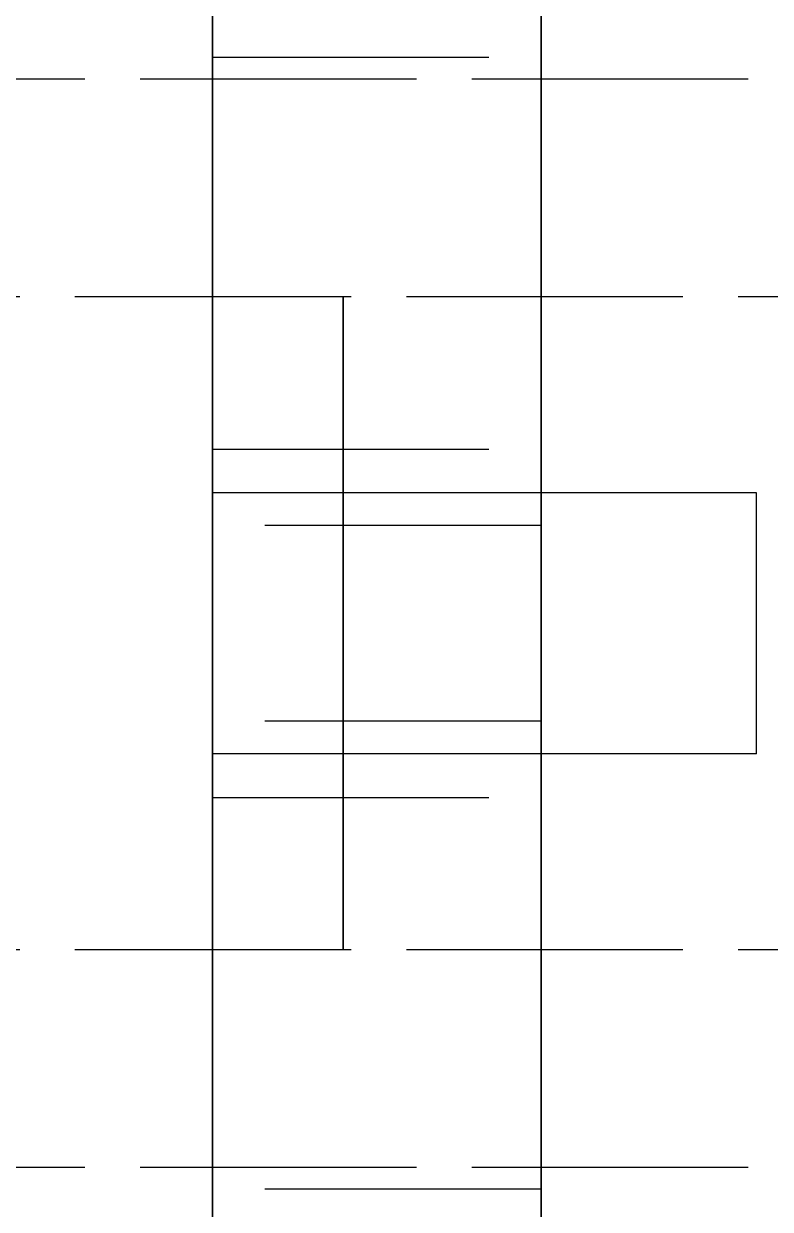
# Model space of a CAD drawing. Header units: millimetres. Extents: x -13 to 234, y -140 to 87.
# Drawn here: x 139.88 to 143.31, y -55.59 to -50.15 of the extents above; entities that cross this region are included whole.
import ezdxf

# ---------------------------------------------------------------- set-up
doc = ezdxf.new("R2010")
doc.units = ezdxf.units.MM
doc.linetypes.add('DASHED', pattern=[1.524, 1.27, -0.254])
doc.layers.add('HIDDEN', color=8, linetype='DASHED')
doc.layers.add('VISIBLE', color=7, linetype='CONTINUOUS')

msp = doc.modelspace()

# ---------------------------------------------------------------- linework, layer by layer
at = {"layer": 'HIDDEN'}
for points in [[(140.75, -117), (140.75, -11.5)], [(142.26, -117), (142.26, -11.5)], [(142.26, -61.65), (142.26, -44.15)], [(142.26, -61.65), (142.26, -44.15)], [(140.75, -50.01905), (140.75, -50.19365), (140.75, -50.36825), (140.75, -50.54286), (140.75, -50.71746), (140.75, -50.89206), (140.75, -51.06667), (140.75, -51.24127), (140.75, -51.41587), (140.75, -51.59048), (140.75, -51.76508), (140.75, -51.93968), (140.75, -52.11429), (140.75, -52.28889), (140.75, -52.46349), (140.75, -52.6381), (140.75, -52.8127), (140.75, -52.9873), (140.75, -53.1619), (140.75, -53.33651), (140.75, -53.51111), (140.75, -53.68571), (140.75, -53.86032), (140.75, -54.03492), (140.75, -54.20952), (140.75, -54.38413), (140.75, -54.55873), (140.75, -54.73333), (140.75, -54.90794), (140.75, -55.08254), (140.75, -55.25714), (140.75, -55.43175), (140.75, -55.60635)], [(140.75, -52.9), (140.75, -52.8127), (140.75, -52.7254), (140.75, -52.6381), (140.75, -52.55079), (140.75, -52.46349), (140.75, -52.37619), (140.75, -52.28889), (140.75, -52.20159), (140.75, -52.11429), (140.75, -52.02698), (140.75, -51.93968), (140.75, -51.85238), (140.75, -51.76508), (140.75, -51.67778), (140.75, -51.59048), (140.75, -51.50317), (140.75, -51.41587), (140.75, -51.32857), (140.75, -51.24127), (140.75, -51.15397), (140.75, -51.06667), (140.75, -50.97937), (140.75, -50.89206), (140.75, -50.80476), (140.75, -50.71746), (140.75, -50.63016), (140.75, -50.54286), (140.75, -50.45556), (140.75, -50.36825), (140.75, -50.28095), (140.75, -50.19365), (140.75, -50.10635)], [(140.75, -55.5), (140.75, -55.41746), (140.75, -55.33492), (140.75, -55.25238), (140.75, -55.16984), (140.75, -55.0873), (140.75, -55.00476), (140.75, -54.92222), (140.75, -54.83968), (140.75, -54.75714), (140.75, -54.6746), (140.75, -54.59206), (140.75, -54.50952), (140.75, -54.42698), (140.75, -54.34444), (140.75, -54.2619), (140.75, -54.17937), (140.75, -54.09683), (140.75, -54.01429), (140.75, -53.93175), (140.75, -53.84921), (140.75, -53.76667), (140.75, -53.68413), (140.75, -53.60159), (140.75, -53.51905), (140.75, -53.43651), (140.75, -53.35397), (140.75, -53.27143), (140.75, -53.18889), (140.75, -53.10635), (140.75, -53.02381), (140.75, -52.94127), (140.75, -52.85873), (140.75, -52.77619), (140.75, -52.69365), (140.75, -52.61111), (140.75, -52.52857), (140.75, -52.44603), (140.75, -52.36349), (140.75, -52.28095), (140.75, -52.19841), (140.75, -52.11587), (140.75, -52.03333), (140.75, -51.95079), (140.75, -51.86825), (140.75, -51.78571), (140.75, -51.70317), (140.75, -51.62063), (140.75, -51.5381), (140.75, -51.45556), (140.75, -51.37302), (140.75, -51.29048), (140.75, -51.20794), (140.75, -51.1254), (140.75, -51.04286), (140.75, -50.96032), (140.75, -50.87778), (140.75, -50.79524), (140.75, -50.7127), (140.75, -50.63016), (140.75, -50.54762), (140.75, -50.46508), (140.75, -50.38254), (140.75, -50.3)], [(140.75, -50.3), (140.75, -50.38254), (140.75, -50.46508), (140.75, -50.54762), (140.75, -50.63016), (140.75, -50.7127), (140.75, -50.79524), (140.75, -50.87778), (140.75, -50.96032), (140.75, -51.04286), (140.75, -51.1254), (140.75, -51.20794), (140.75, -51.29048), (140.75, -51.37302), (140.75, -51.45556), (140.75, -51.5381), (140.75, -51.62063), (140.75, -51.70317), (140.75, -51.78571), (140.75, -51.86825), (140.75, -51.95079), (140.75, -52.03333), (140.75, -52.11587), (140.75, -52.19841), (140.75, -52.28095), (140.75, -52.36349), (140.75, -52.44603), (140.75, -52.52857), (140.75, -52.61111), (140.75, -52.69365), (140.75, -52.77619), (140.75, -52.85873), (140.75, -52.94127), (140.75, -53.02381), (140.75, -53.10635), (140.75, -53.18889), (140.75, -53.27143), (140.75, -53.35397), (140.75, -53.43651), (140.75, -53.51905), (140.75, -53.60159), (140.75, -53.68413), (140.75, -53.76667), (140.75, -53.84921), (140.75, -53.93175), (140.75, -54.01429), (140.75, -54.09683), (140.75, -54.17937), (140.75, -54.2619), (140.75, -54.34444), (140.75, -54.42698), (140.75, -54.50952), (140.75, -54.59206), (140.75, -54.6746), (140.75, -54.75714), (140.75, -54.83968), (140.75, -54.92222), (140.75, -55.00476), (140.75, -55.0873), (140.75, -55.16984), (140.75, -55.25238), (140.75, -55.33492), (140.75, -55.41746), (140.75, -55.5)], [(140.75, -50.3), (142.26, -50.3)], [(142.26, -55.5), (142.26, -55.41746), (142.26, -55.33492), (142.26, -55.25238), (142.26, -55.16984), (142.26, -55.0873), (142.26, -55.00476), (142.26, -54.92222), (142.26, -54.83968), (142.26, -54.75714), (142.26, -54.6746), (142.26, -54.59206), (142.26, -54.50952), (142.26, -54.42698), (142.26, -54.34444), (142.26, -54.2619), (142.26, -54.17937), (142.26, -54.09683), (142.26, -54.01429), (142.26, -53.93175), (142.26, -53.84921), (142.26, -53.76667), (142.26, -53.68413), (142.26, -53.60159), (142.26, -53.51905), (142.26, -53.43651), (142.26, -53.35397), (142.26, -53.27143), (142.26, -53.18889), (142.26, -53.10635), (142.26, -53.02381), (142.26, -52.94127), (142.26, -52.85873), (142.26, -52.77619), (142.26, -52.69365), (142.26, -52.61111), (142.26, -52.52857), (142.26, -52.44603), (142.26, -52.36349), (142.26, -52.28095), (142.26, -52.19841), (142.26, -52.11587), (142.26, -52.03333), (142.26, -51.95079), (142.26, -51.86825), (142.26, -51.78571), (142.26, -51.70317), (142.26, -51.62063), (142.26, -51.5381), (142.26, -51.45556), (142.26, -51.37302), (142.26, -51.29048), (142.26, -51.20794), (142.26, -51.1254), (142.26, -51.04286), (142.26, -50.96032), (142.26, -50.87778), (142.26, -50.79524), (142.26, -50.7127), (142.26, -50.63016), (142.26, -50.54762), (142.26, -50.46508), (142.26, -50.38254), (142.26, -50.3)], [(142.26, -50.3), (142.26, -50.38254), (142.26, -50.46508), (142.26, -50.54762), (142.26, -50.63016), (142.26, -50.7127), (142.26, -50.79524), (142.26, -50.87778), (142.26, -50.96032), (142.26, -51.04286), (142.26, -51.1254), (142.26, -51.20794), (142.26, -51.29048), (142.26, -51.37302), (142.26, -51.45556), (142.26, -51.5381), (142.26, -51.62063), (142.26, -51.70317), (142.26, -51.78571), (142.26, -51.86825), (142.26, -51.95079), (142.26, -52.03333), (142.26, -52.11587), (142.26, -52.19841), (142.26, -52.28095), (142.26, -52.36349), (142.26, -52.44603), (142.26, -52.52857), (142.26, -52.61111), (142.26, -52.69365), (142.26, -52.77619), (142.26, -52.85873), (142.26, -52.94127), (142.26, -53.02381), (142.26, -53.10635), (142.26, -53.18889), (142.26, -53.27143), (142.26, -53.35397), (142.26, -53.43651), (142.26, -53.51905), (142.26, -53.60159), (142.26, -53.68413), (142.26, -53.76667), (142.26, -53.84921), (142.26, -53.93175), (142.26, -54.01429), (142.26, -54.09683), (142.26, -54.17937), (142.26, -54.2619), (142.26, -54.34444), (142.26, -54.42698), (142.26, -54.50952), (142.26, -54.59206), (142.26, -54.6746), (142.26, -54.75714), (142.26, -54.83968), (142.26, -54.92222), (142.26, -55.00476), (142.26, -55.0873), (142.26, -55.16984), (142.26, -55.25238), (142.26, -55.33492), (142.26, -55.41746), (142.26, -55.5)], [(146.26, -50.4), (103.75, -50.4)], [(142.26, -52.9), (142.26, -52.86032), (142.26, -52.82063), (142.26, -52.78095), (142.26, -52.74127), (142.26, -52.70159), (142.26, -52.6619), (142.26, -52.62222), (142.26, -52.58254), (142.26, -52.54286), (142.26, -52.50317), (142.26, -52.46349), (142.26, -52.42381), (142.26, -52.38413), (142.26, -52.34444), (142.26, -52.30476), (142.26, -52.26508), (142.26, -52.2254), (142.26, -52.18571), (142.26, -52.14603), (142.26, -52.10635), (142.26, -52.06667), (142.26, -52.02698), (142.26, -51.9873), (142.26, -51.94762), (142.26, -51.90794), (142.26, -51.86825), (142.26, -51.82857), (142.26, -51.78889), (142.26, -51.74921), (142.26, -51.70952), (142.26, -51.66984), (142.26, -51.63016), (142.26, -51.59048), (142.26, -51.55079), (142.26, -51.51111), (142.26, -51.47143), (142.26, -51.43175), (142.26, -51.39206), (142.26, -51.35238), (142.26, -51.3127), (142.26, -51.27302), (142.26, -51.23333), (142.26, -51.19365), (142.26, -51.15397), (142.26, -51.11429), (142.26, -51.0746), (142.26, -51.03492), (142.26, -50.99524), (142.26, -50.95556), (142.26, -50.91587), (142.26, -50.87619), (142.26, -50.83651), (142.26, -50.79683), (142.26, -50.75714), (142.26, -50.71746), (142.26, -50.67778), (142.26, -50.6381), (142.26, -50.59841), (142.26, -50.55873), (142.26, -50.51905), (142.26, -50.47937), (142.26, -50.43968), (142.26, -50.4)], [(142.26, -50.4), (142.26, -50.47937), (142.26, -50.55873), (142.26, -50.6381), (142.26, -50.71746), (142.26, -50.79683), (142.26, -50.87619), (142.26, -50.95556), (142.26, -51.03492), (142.26, -51.11429), (142.26, -51.19365), (142.26, -51.27302), (142.26, -51.35238), (142.26, -51.43175), (142.26, -51.51111), (142.26, -51.59048), (142.26, -51.66984), (142.26, -51.74921), (142.26, -51.82857), (142.26, -51.90794), (142.26, -51.9873), (142.26, -52.06667), (142.26, -52.14603), (142.26, -52.2254), (142.26, -52.30476), (142.26, -52.38413), (142.26, -52.46349), (142.26, -52.54286), (142.26, -52.62222), (142.26, -52.70159), (142.26, -52.78095), (142.26, -52.86032), (142.26, -52.93968), (142.26, -53.01905), (142.26, -53.09841), (142.26, -53.17778), (142.26, -53.25714), (142.26, -53.33651), (142.26, -53.41587), (142.26, -53.49524), (142.26, -53.5746), (142.26, -53.65397), (142.26, -53.73333), (142.26, -53.8127), (142.26, -53.89206), (142.26, -53.97143), (142.26, -54.05079), (142.26, -54.13016), (142.26, -54.20952), (142.26, -54.28889), (142.26, -54.36825), (142.26, -54.44762), (142.26, -54.52698), (142.26, -54.60635), (142.26, -54.68571), (142.26, -54.76508), (142.26, -54.84444), (142.26, -54.92381), (142.26, -55.00317), (142.26, -55.08254), (142.26, -55.1619), (142.26, -55.24127), (142.26, -55.32063), (142.26, -55.4)], [(146.26, -50.4), (142.26, -50.4)], [(145.96, -51.4), (89.25, -51.4)], [(140.75, -52.9), (140.75, -52.87619), (140.75, -52.85238), (140.75, -52.82857), (140.75, -52.80476), (140.75, -52.78095), (140.75, -52.75714), (140.75, -52.73333), (140.75, -52.70952), (140.75, -52.68571), (140.75, -52.6619), (140.75, -52.6381), (140.75, -52.61429), (140.75, -52.59048), (140.75, -52.56667), (140.75, -52.54286), (140.75, -52.51905), (140.75, -52.49524), (140.75, -52.47143), (140.75, -52.44762), (140.75, -52.42381), (140.75, -52.4), (140.75, -52.37619), (140.75, -52.35238), (140.75, -52.32857), (140.75, -52.30476), (140.75, -52.28095), (140.75, -52.25714), (140.75, -52.23333), (140.75, -52.20952), (140.75, -52.18571), (140.75, -52.1619), (140.75, -52.1381), (140.75, -52.11429), (140.75, -52.09048), (140.75, -52.06667), (140.75, -52.04286), (140.75, -52.01905), (140.75, -51.99524), (140.75, -51.97143), (140.75, -51.94762), (140.75, -51.92381), (140.75, -51.9), (140.75, -51.87619), (140.75, -51.85238), (140.75, -51.82857), (140.75, -51.80476), (140.75, -51.78095), (140.75, -51.75714), (140.75, -51.73333), (140.75, -51.70952), (140.75, -51.68571), (140.75, -51.6619), (140.75, -51.6381), (140.75, -51.61429), (140.75, -51.59048), (140.75, -51.56667), (140.75, -51.54286), (140.75, -51.51905), (140.75, -51.49524), (140.75, -51.47143), (140.75, -51.44762), (140.75, -51.42381), (140.75, -51.4)], [(140.75, -51.4), (140.75, -51.44762), (140.75, -51.49524), (140.75, -51.54286), (140.75, -51.59048), (140.75, -51.6381), (140.75, -51.68571), (140.75, -51.73333), (140.75, -51.78095), (140.75, -51.82857), (140.75, -51.87619), (140.75, -51.92381), (140.75, -51.97143), (140.75, -52.01905), (140.75, -52.06667), (140.75, -52.11429), (140.75, -52.1619), (140.75, -52.20952), (140.75, -52.25714), (140.75, -52.30476), (140.75, -52.35238), (140.75, -52.4), (140.75, -52.44762), (140.75, -52.49524), (140.75, -52.54286), (140.75, -52.59048), (140.75, -52.6381), (140.75, -52.68571), (140.75, -52.73333), (140.75, -52.78095), (140.75, -52.82857), (140.75, -52.87619), (140.75, -52.92381), (140.75, -52.97143), (140.75, -53.01905), (140.75, -53.06667), (140.75, -53.11429), (140.75, -53.1619), (140.75, -53.20952), (140.75, -53.25714), (140.75, -53.30476), (140.75, -53.35238), (140.75, -53.4), (140.75, -53.44762), (140.75, -53.49524), (140.75, -53.54286), (140.75, -53.59048), (140.75, -53.6381), (140.75, -53.68571), (140.75, -53.73333), (140.75, -53.78095), (140.75, -53.82857), (140.75, -53.87619), (140.75, -53.92381), (140.75, -53.97143), (140.75, -54.01905), (140.75, -54.06667), (140.75, -54.11429), (140.75, -54.1619), (140.75, -54.20952), (140.75, -54.25714), (140.75, -54.30476), (140.75, -54.35238), (140.75, -54.4)], [(141.35, -51.4), (140.75, -51.4)], [(141.35, -52.9), (141.35, -52.87619), (141.35, -52.85238), (141.35, -52.82857), (141.35, -52.80476), (141.35, -52.78095), (141.35, -52.75714), (141.35, -52.73333), (141.35, -52.70952), (141.35, -52.68571), (141.35, -52.6619), (141.35, -52.6381), (141.35, -52.61429), (141.35, -52.59048), (141.35, -52.56667), (141.35, -52.54286), (141.35, -52.51905), (141.35, -52.49524), (141.35, -52.47143), (141.35, -52.44762), (141.35, -52.42381), (141.35, -52.4), (141.35, -52.37619), (141.35, -52.35238), (141.35, -52.32857), (141.35, -52.30476), (141.35, -52.28095), (141.35, -52.25714), (141.35, -52.23333), (141.35, -52.20952), (141.35, -52.18571), (141.35, -52.1619), (141.35, -52.1381), (141.35, -52.11429), (141.35, -52.09048), (141.35, -52.06667), (141.35, -52.04286), (141.35, -52.01905), (141.35, -51.99524), (141.35, -51.97143), (141.35, -51.94762), (141.35, -51.92381), (141.35, -51.9), (141.35, -51.87619), (141.35, -51.85238), (141.35, -51.82857), (141.35, -51.80476), (141.35, -51.78095), (141.35, -51.75714), (141.35, -51.73333), (141.35, -51.70952), (141.35, -51.68571), (141.35, -51.6619), (141.35, -51.6381), (141.35, -51.61429), (141.35, -51.59048), (141.35, -51.56667), (141.35, -51.54286), (141.35, -51.51905), (141.35, -51.49524), (141.35, -51.47143), (141.35, -51.44762), (141.35, -51.42381), (141.35, -51.4)], [(141.35, -51.4), (141.35, -51.44762), (141.35, -51.49524), (141.35, -51.54286), (141.35, -51.59048), (141.35, -51.6381), (141.35, -51.68571), (141.35, -51.73333), (141.35, -51.78095), (141.35, -51.82857), (141.35, -51.87619), (141.35, -51.92381), (141.35, -51.97143), (141.35, -52.01905), (141.35, -52.06667), (141.35, -52.11429), (141.35, -52.1619), (141.35, -52.20952), (141.35, -52.25714), (141.35, -52.30476), (141.35, -52.35238), (141.35, -52.4), (141.35, -52.44762), (141.35, -52.49524), (141.35, -52.54286), (141.35, -52.59048), (141.35, -52.6381), (141.35, -52.68571), (141.35, -52.73333), (141.35, -52.78095), (141.35, -52.82857), (141.35, -52.87619), (141.35, -52.92381), (141.35, -52.97143), (141.35, -53.01905), (141.35, -53.06667), (141.35, -53.11429), (141.35, -53.1619), (141.35, -53.20952), (141.35, -53.25714), (141.35, -53.30476), (141.35, -53.35238), (141.35, -53.4), (141.35, -53.44762), (141.35, -53.49524), (141.35, -53.54286), (141.35, -53.59048), (141.35, -53.6381), (141.35, -53.68571), (141.35, -53.73333), (141.35, -53.78095), (141.35, -53.82857), (141.35, -53.87619), (141.35, -53.92381), (141.35, -53.97143), (141.35, -54.01905), (141.35, -54.06667), (141.35, -54.11429), (141.35, -54.1619), (141.35, -54.20952), (141.35, -54.25714), (141.35, -54.30476), (141.35, -54.35238), (141.35, -54.4)], [(140.75, -52.45), (140.75, -52.44444), (140.75, -52.43889), (140.75, -52.43333), (140.75, -52.42778), (140.75, -52.42222), (140.75, -52.41667), (140.75, -52.41111), (140.75, -52.40556), (140.75, -52.4), (140.75, -52.39444), (140.75, -52.38889), (140.75, -52.38333), (140.75, -52.37778), (140.75, -52.37222), (140.75, -52.36667), (140.75, -52.36111), (140.75, -52.35556), (140.75, -52.35), (140.75, -52.34444), (140.75, -52.33889), (140.75, -52.33333), (140.75, -52.32778), (140.75, -52.32222), (140.75, -52.31667), (140.75, -52.31111), (140.75, -52.30556), (140.75, -52.3), (140.75, -52.29444), (140.75, -52.28889), (140.75, -52.28333), (140.75, -52.27778), (140.75, -52.27222), (140.75, -52.26667), (140.75, -52.26111), (140.75, -52.25556), (140.75, -52.25), (140.75, -52.24444), (140.75, -52.23889), (140.75, -52.23333), (140.75, -52.22778), (140.75, -52.22222), (140.75, -52.21667), (140.75, -52.21111), (140.75, -52.20556), (140.75, -52.2), (140.75, -52.19444), (140.75, -52.18889), (140.75, -52.18333), (140.75, -52.17778), (140.75, -52.17222), (140.75, -52.16667), (140.75, -52.16111), (140.75, -52.15556), (140.75, -52.15), (140.75, -52.14444), (140.75, -52.13889), (140.75, -52.13333), (140.75, -52.12778), (140.75, -52.12222), (140.75, -52.11667), (140.75, -52.11111), (140.75, -52.10556), (140.75, -52.1)], [(140.75, -52.1), (140.75, -52.10556), (140.75, -52.11111), (140.75, -52.11667), (140.75, -52.12222), (140.75, -52.12778), (140.75, -52.13333), (140.75, -52.13889), (140.75, -52.14444), (140.75, -52.15), (140.75, -52.15556), (140.75, -52.16111), (140.75, -52.16667), (140.75, -52.17222), (140.75, -52.17778), (140.75, -52.18333), (140.75, -52.18889), (140.75, -52.19444), (140.75, -52.2), (140.75, -52.20556), (140.75, -52.21111), (140.75, -52.21667), (140.75, -52.22222), (140.75, -52.22778), (140.75, -52.23333), (140.75, -52.23889), (140.75, -52.24444), (140.75, -52.25), (140.75, -52.25556), (140.75, -52.26111), (140.75, -52.26667), (140.75, -52.27222), (140.75, -52.27778), (140.75, -52.28333), (140.75, -52.28889), (140.75, -52.29444), (140.75, -52.3), (140.75, -52.30556), (140.75, -52.31111), (140.75, -52.31667), (140.75, -52.32222), (140.75, -52.32778), (140.75, -52.33333), (140.75, -52.33889), (140.75, -52.34444), (140.75, -52.35), (140.75, -52.35556), (140.75, -52.36111), (140.75, -52.36667), (140.75, -52.37222), (140.75, -52.37778), (140.75, -52.38333), (140.75, -52.38889), (140.75, -52.39444), (140.75, -52.4), (140.75, -52.40556), (140.75, -52.41111), (140.75, -52.41667), (140.75, -52.42222), (140.75, -52.42778), (140.75, -52.43333), (140.75, -52.43889), (140.75, -52.44444), (140.75, -52.45)], [(140.75, -52.45), (140.75, -52.44444), (140.75, -52.43889), (140.75, -52.43333), (140.75, -52.42778), (140.75, -52.42222), (140.75, -52.41667), (140.75, -52.41111), (140.75, -52.40556), (140.75, -52.4), (140.75, -52.39444), (140.75, -52.38889), (140.75, -52.38333), (140.75, -52.37778), (140.75, -52.37222), (140.75, -52.36667), (140.75, -52.36111), (140.75, -52.35556), (140.75, -52.35), (140.75, -52.34444), (140.75, -52.33889), (140.75, -52.33333), (140.75, -52.32778), (140.75, -52.32222), (140.75, -52.31667), (140.75, -52.31111), (140.75, -52.30556), (140.75, -52.3), (140.75, -52.29444), (140.75, -52.28889), (140.75, -52.28333), (140.75, -52.27778), (140.75, -52.27222), (140.75, -52.26667), (140.75, -52.26111), (140.75, -52.25556), (140.75, -52.25), (140.75, -52.24444), (140.75, -52.23889), (140.75, -52.23333), (140.75, -52.22778), (140.75, -52.22222), (140.75, -52.21667), (140.75, -52.21111), (140.75, -52.20556), (140.75, -52.2), (140.75, -52.19444), (140.75, -52.18889), (140.75, -52.18333), (140.75, -52.17778), (140.75, -52.17222), (140.75, -52.16667), (140.75, -52.16111), (140.75, -52.15556), (140.75, -52.15), (140.75, -52.14444), (140.75, -52.13889), (140.75, -52.13333), (140.75, -52.12778), (140.75, -52.12222), (140.75, -52.11667), (140.75, -52.11111), (140.75, -52.10556), (140.75, -52.1)], [(140.75, -52.1), (140.75, -52.10556), (140.75, -52.11111), (140.75, -52.11667), (140.75, -52.12222), (140.75, -52.12778), (140.75, -52.13333), (140.75, -52.13889), (140.75, -52.14444), (140.75, -52.15), (140.75, -52.15556), (140.75, -52.16111), (140.75, -52.16667), (140.75, -52.17222), (140.75, -52.17778), (140.75, -52.18333), (140.75, -52.18889), (140.75, -52.19444), (140.75, -52.2), (140.75, -52.20556), (140.75, -52.21111), (140.75, -52.21667), (140.75, -52.22222), (140.75, -52.22778), (140.75, -52.23333), (140.75, -52.23889), (140.75, -52.24444), (140.75, -52.25), (140.75, -52.25556), (140.75, -52.26111), (140.75, -52.26667), (140.75, -52.27222), (140.75, -52.27778), (140.75, -52.28333), (140.75, -52.28889), (140.75, -52.29444), (140.75, -52.3), (140.75, -52.30556), (140.75, -52.31111), (140.75, -52.31667), (140.75, -52.32222), (140.75, -52.32778), (140.75, -52.33333), (140.75, -52.33889), (140.75, -52.34444), (140.75, -52.35), (140.75, -52.35556), (140.75, -52.36111), (140.75, -52.36667), (140.75, -52.37222), (140.75, -52.37778), (140.75, -52.38333), (140.75, -52.38889), (140.75, -52.39444), (140.75, -52.4), (140.75, -52.40556), (140.75, -52.41111), (140.75, -52.41667), (140.75, -52.42222), (140.75, -52.42778), (140.75, -52.43333), (140.75, -52.43889), (140.75, -52.44444), (140.75, -52.45)], [(140.75, -52.1), (142.26, -52.1)], [(140.75, -52.1), (142.26, -52.1)], [(142.26, -52.45), (142.26, -52.44444), (142.26, -52.43889), (142.26, -52.43333), (142.26, -52.42778), (142.26, -52.42222), (142.26, -52.41667), (142.26, -52.41111), (142.26, -52.40556), (142.26, -52.4), (142.26, -52.39444), (142.26, -52.38889), (142.26, -52.38333), (142.26, -52.37778), (142.26, -52.37222), (142.26, -52.36667), (142.26, -52.36111), (142.26, -52.35556), (142.26, -52.35), (142.26, -52.34444), (142.26, -52.33889), (142.26, -52.33333), (142.26, -52.32778), (142.26, -52.32222), (142.26, -52.31667), (142.26, -52.31111), (142.26, -52.30556), (142.26, -52.3), (142.26, -52.29444), (142.26, -52.28889), (142.26, -52.28333), (142.26, -52.27778), (142.26, -52.27222), (142.26, -52.26667), (142.26, -52.26111), (142.26, -52.25556), (142.26, -52.25), (142.26, -52.24444), (142.26, -52.23889), (142.26, -52.23333), (142.26, -52.22778), (142.26, -52.22222), (142.26, -52.21667), (142.26, -52.21111), (142.26, -52.20556), (142.26, -52.2), (142.26, -52.19444), (142.26, -52.18889), (142.26, -52.18333), (142.26, -52.17778), (142.26, -52.17222), (142.26, -52.16667), (142.26, -52.16111), (142.26, -52.15556), (142.26, -52.15), (142.26, -52.14444), (142.26, -52.13889), (142.26, -52.13333), (142.26, -52.12778), (142.26, -52.12222), (142.26, -52.11667), (142.26, -52.11111), (142.26, -52.10556), (142.26, -52.1)], [(142.26, -52.1), (142.26, -52.10556), (142.26, -52.11111), (142.26, -52.11667), (142.26, -52.12222), (142.26, -52.12778), (142.26, -52.13333), (142.26, -52.13889), (142.26, -52.14444), (142.26, -52.15), (142.26, -52.15556), (142.26, -52.16111), (142.26, -52.16667), (142.26, -52.17222), (142.26, -52.17778), (142.26, -52.18333), (142.26, -52.18889), (142.26, -52.19444), (142.26, -52.2), (142.26, -52.20556), (142.26, -52.21111), (142.26, -52.21667), (142.26, -52.22222), (142.26, -52.22778), (142.26, -52.23333), (142.26, -52.23889), (142.26, -52.24444), (142.26, -52.25), (142.26, -52.25556), (142.26, -52.26111), (142.26, -52.26667), (142.26, -52.27222), (142.26, -52.27778), (142.26, -52.28333), (142.26, -52.28889), (142.26, -52.29444), (142.26, -52.3), (142.26, -52.30556), (142.26, -52.31111), (142.26, -52.31667), (142.26, -52.32222), (142.26, -52.32778), (142.26, -52.33333), (142.26, -52.33889), (142.26, -52.34444), (142.26, -52.35), (142.26, -52.35556), (142.26, -52.36111), (142.26, -52.36667), (142.26, -52.37222), (142.26, -52.37778), (142.26, -52.38333), (142.26, -52.38889), (142.26, -52.39444), (142.26, -52.4), (142.26, -52.40556), (142.26, -52.41111), (142.26, -52.41667), (142.26, -52.42222), (142.26, -52.42778), (142.26, -52.43333), (142.26, -52.43889), (142.26, -52.44444), (142.26, -52.45)], [(142.26, -52.45), (142.26, -52.44444), (142.26, -52.43889), (142.26, -52.43333), (142.26, -52.42778), (142.26, -52.42222), (142.26, -52.41667), (142.26, -52.41111), (142.26, -52.40556), (142.26, -52.4), (142.26, -52.39444), (142.26, -52.38889), (142.26, -52.38333), (142.26, -52.37778), (142.26, -52.37222), (142.26, -52.36667), (142.26, -52.36111), (142.26, -52.35556), (142.26, -52.35), (142.26, -52.34444), (142.26, -52.33889), (142.26, -52.33333), (142.26, -52.32778), (142.26, -52.32222), (142.26, -52.31667), (142.26, -52.31111), (142.26, -52.30556), (142.26, -52.3), (142.26, -52.29444), (142.26, -52.28889), (142.26, -52.28333), (142.26, -52.27778), (142.26, -52.27222), (142.26, -52.26667), (142.26, -52.26111), (142.26, -52.25556), (142.26, -52.25), (142.26, -52.24444), (142.26, -52.23889), (142.26, -52.23333), (142.26, -52.22778), (142.26, -52.22222), (142.26, -52.21667), (142.26, -52.21111), (142.26, -52.20556), (142.26, -52.2), (142.26, -52.19444), (142.26, -52.18889), (142.26, -52.18333), (142.26, -52.17778), (142.26, -52.17222), (142.26, -52.16667), (142.26, -52.16111), (142.26, -52.15556), (142.26, -52.15), (142.26, -52.14444), (142.26, -52.13889), (142.26, -52.13333), (142.26, -52.12778), (142.26, -52.12222), (142.26, -52.11667), (142.26, -52.11111), (142.26, -52.10556), (142.26, -52.1)], [(142.26, -52.1), (142.26, -52.10556), (142.26, -52.11111), (142.26, -52.11667), (142.26, -52.12222), (142.26, -52.12778), (142.26, -52.13333), (142.26, -52.13889), (142.26, -52.14444), (142.26, -52.15), (142.26, -52.15556), (142.26, -52.16111), (142.26, -52.16667), (142.26, -52.17222), (142.26, -52.17778), (142.26, -52.18333), (142.26, -52.18889), (142.26, -52.19444), (142.26, -52.2), (142.26, -52.20556), (142.26, -52.21111), (142.26, -52.21667), (142.26, -52.22222), (142.26, -52.22778), (142.26, -52.23333), (142.26, -52.23889), (142.26, -52.24444), (142.26, -52.25), (142.26, -52.25556), (142.26, -52.26111), (142.26, -52.26667), (142.26, -52.27222), (142.26, -52.27778), (142.26, -52.28333), (142.26, -52.28889), (142.26, -52.29444), (142.26, -52.3), (142.26, -52.30556), (142.26, -52.31111), (142.26, -52.31667), (142.26, -52.32222), (142.26, -52.32778), (142.26, -52.33333), (142.26, -52.33889), (142.26, -52.34444), (142.26, -52.35), (142.26, -52.35556), (142.26, -52.36111), (142.26, -52.36667), (142.26, -52.37222), (142.26, -52.37778), (142.26, -52.38333), (142.26, -52.38889), (142.26, -52.39444), (142.26, -52.4), (142.26, -52.40556), (142.26, -52.41111), (142.26, -52.41667), (142.26, -52.42222), (142.26, -52.42778), (142.26, -52.43333), (142.26, -52.43889), (142.26, -52.44444), (142.26, -52.45)], [(140.75, -53.5), (140.75, -52.3)], [(140.75, -53.5), (140.75, -52.3)], [(140.75, -53.5), (140.75, -52.3)], [(140.75, -53.5), (140.75, -52.3)], [(143.25, -52.3), (140.75, -52.3)], [(143.25, -52.3), (140.75, -52.3)], [(143.25, -52.3), (140.75, -52.3)], [(142.26, -52.3), (140.75, -52.3)], [(143.25, -53.5), (143.25, -52.3)], [(143.25, -53.5), (143.25, -52.3)], [(143.25, -53.5), (143.25, -52.3)], [(140.75, -53.35), (140.75, -52.45)], [(140.75, -52.45), (140.75, -53.35)], [(140.75, -53.35), (140.75, -52.45)], [(140.75, -52.45), (140.75, -53.35)], [(142.26, -52.45), (140.75, -52.45)], [(142.26, -52.45), (140.75, -52.45)], [(142.26, -52.45), (140.75, -52.45)], [(142.26, -52.45), (140.75, -52.45)], [(142.26, -53.35), (142.26, -52.45)], [(142.26, -52.45), (142.26, -53.35)], [(142.26, -53.35), (142.26, -52.45)], [(142.26, -52.45), (142.26, -53.35)], [(140.75, -55.60635), (140.75, -55.51905), (140.75, -55.43175), (140.75, -55.34444), (140.75, -55.25714), (140.75, -55.16984), (140.75, -55.08254), (140.75, -54.99524), (140.75, -54.90794), (140.75, -54.82063), (140.75, -54.73333), (140.75, -54.64603), (140.75, -54.55873), (140.75, -54.47143), (140.75, -54.38413), (140.75, -54.29683), (140.75, -54.20952), (140.75, -54.12222), (140.75, -54.03492), (140.75, -53.94762), (140.75, -53.86032), (140.75, -53.77302), (140.75, -53.68571), (140.75, -53.59841), (140.75, -53.51111), (140.75, -53.42381), (140.75, -53.33651), (140.75, -53.24921), (140.75, -53.1619), (140.75, -53.0746), (140.75, -52.9873), (140.75, -52.9)], [(140.75, -54.4), (140.75, -54.37619), (140.75, -54.35238), (140.75, -54.32857), (140.75, -54.30476), (140.75, -54.28095), (140.75, -54.25714), (140.75, -54.23333), (140.75, -54.20952), (140.75, -54.18571), (140.75, -54.1619), (140.75, -54.1381), (140.75, -54.11429), (140.75, -54.09048), (140.75, -54.06667), (140.75, -54.04286), (140.75, -54.01905), (140.75, -53.99524), (140.75, -53.97143), (140.75, -53.94762), (140.75, -53.92381), (140.75, -53.9), (140.75, -53.87619), (140.75, -53.85238), (140.75, -53.82857), (140.75, -53.80476), (140.75, -53.78095), (140.75, -53.75714), (140.75, -53.73333), (140.75, -53.70952), (140.75, -53.68571), (140.75, -53.6619), (140.75, -53.6381), (140.75, -53.61429), (140.75, -53.59048), (140.75, -53.56667), (140.75, -53.54286), (140.75, -53.51905), (140.75, -53.49524), (140.75, -53.47143), (140.75, -53.44762), (140.75, -53.42381), (140.75, -53.4), (140.75, -53.37619), (140.75, -53.35238), (140.75, -53.32857), (140.75, -53.30476), (140.75, -53.28095), (140.75, -53.25714), (140.75, -53.23333), (140.75, -53.20952), (140.75, -53.18571), (140.75, -53.1619), (140.75, -53.1381), (140.75, -53.11429), (140.75, -53.09048), (140.75, -53.06667), (140.75, -53.04286), (140.75, -53.01905), (140.75, -52.99524), (140.75, -52.97143), (140.75, -52.94762), (140.75, -52.92381), (140.75, -52.9)], [(141.35, -54.4), (141.35, -54.37619), (141.35, -54.35238), (141.35, -54.32857), (141.35, -54.30476), (141.35, -54.28095), (141.35, -54.25714), (141.35, -54.23333), (141.35, -54.20952), (141.35, -54.18571), (141.35, -54.1619), (141.35, -54.1381), (141.35, -54.11429), (141.35, -54.09048), (141.35, -54.06667), (141.35, -54.04286), (141.35, -54.01905), (141.35, -53.99524), (141.35, -53.97143), (141.35, -53.94762), (141.35, -53.92381), (141.35, -53.9), (141.35, -53.87619), (141.35, -53.85238), (141.35, -53.82857), (141.35, -53.80476), (141.35, -53.78095), (141.35, -53.75714), (141.35, -53.73333), (141.35, -53.70952), (141.35, -53.68571), (141.35, -53.6619), (141.35, -53.6381), (141.35, -53.61429), (141.35, -53.59048), (141.35, -53.56667), (141.35, -53.54286), (141.35, -53.51905), (141.35, -53.49524), (141.35, -53.47143), (141.35, -53.44762), (141.35, -53.42381), (141.35, -53.4), (141.35, -53.37619), (141.35, -53.35238), (141.35, -53.32857), (141.35, -53.30476), (141.35, -53.28095), (141.35, -53.25714), (141.35, -53.23333), (141.35, -53.20952), (141.35, -53.18571), (141.35, -53.1619), (141.35, -53.1381), (141.35, -53.11429), (141.35, -53.09048), (141.35, -53.06667), (141.35, -53.04286), (141.35, -53.01905), (141.35, -52.99524), (141.35, -52.97143), (141.35, -52.94762), (141.35, -52.92381), (141.35, -52.9)], [(142.26, -55.4), (142.26, -55.36032), (142.26, -55.32063), (142.26, -55.28095), (142.26, -55.24127), (142.26, -55.20159), (142.26, -55.1619), (142.26, -55.12222), (142.26, -55.08254), (142.26, -55.04286), (142.26, -55.00317), (142.26, -54.96349), (142.26, -54.92381), (142.26, -54.88413), (142.26, -54.84444), (142.26, -54.80476), (142.26, -54.76508), (142.26, -54.7254), (142.26, -54.68571), (142.26, -54.64603), (142.26, -54.60635), (142.26, -54.56667), (142.26, -54.52698), (142.26, -54.4873), (142.26, -54.44762), (142.26, -54.40794), (142.26, -54.36825), (142.26, -54.32857), (142.26, -54.28889), (142.26, -54.24921), (142.26, -54.20952), (142.26, -54.16984), (142.26, -54.13016), (142.26, -54.09048), (142.26, -54.05079), (142.26, -54.01111), (142.26, -53.97143), (142.26, -53.93175), (142.26, -53.89206), (142.26, -53.85238), (142.26, -53.8127), (142.26, -53.77302), (142.26, -53.73333), (142.26, -53.69365), (142.26, -53.65397), (142.26, -53.61429), (142.26, -53.5746), (142.26, -53.53492), (142.26, -53.49524), (142.26, -53.45556), (142.26, -53.41587), (142.26, -53.37619), (142.26, -53.33651), (142.26, -53.29683), (142.26, -53.25714), (142.26, -53.21746), (142.26, -53.17778), (142.26, -53.1381), (142.26, -53.09841), (142.26, -53.05873), (142.26, -53.01905), (142.26, -52.97937), (142.26, -52.93968), (142.26, -52.9)], [(140.75, -53.35), (140.75, -53.35556), (140.75, -53.36111), (140.75, -53.36667), (140.75, -53.37222), (140.75, -53.37778), (140.75, -53.38333), (140.75, -53.38889), (140.75, -53.39444), (140.75, -53.4), (140.75, -53.40556), (140.75, -53.41111), (140.75, -53.41667), (140.75, -53.42222), (140.75, -53.42778), (140.75, -53.43333), (140.75, -53.43889), (140.75, -53.44444), (140.75, -53.45), (140.75, -53.45556), (140.75, -53.46111), (140.75, -53.46667), (140.75, -53.47222), (140.75, -53.47778), (140.75, -53.48333), (140.75, -53.48889), (140.75, -53.49444), (140.75, -53.5), (140.75, -53.50556), (140.75, -53.51111), (140.75, -53.51667), (140.75, -53.52222), (140.75, -53.52778), (140.75, -53.53333), (140.75, -53.53889), (140.75, -53.54444), (140.75, -53.55), (140.75, -53.55556), (140.75, -53.56111), (140.75, -53.56667), (140.75, -53.57222), (140.75, -53.57778), (140.75, -53.58333), (140.75, -53.58889), (140.75, -53.59444), (140.75, -53.6), (140.75, -53.60556), (140.75, -53.61111), (140.75, -53.61667), (140.75, -53.62222), (140.75, -53.62778), (140.75, -53.63333), (140.75, -53.63889), (140.75, -53.64444), (140.75, -53.65), (140.75, -53.65556), (140.75, -53.66111), (140.75, -53.66667), (140.75, -53.67222), (140.75, -53.67778), (140.75, -53.68333), (140.75, -53.68889), (140.75, -53.69444), (140.75, -53.7)], [(140.75, -53.7), (140.75, -53.69444), (140.75, -53.68889), (140.75, -53.68333), (140.75, -53.67778), (140.75, -53.67222), (140.75, -53.66667), (140.75, -53.66111), (140.75, -53.65556), (140.75, -53.65), (140.75, -53.64444), (140.75, -53.63889), (140.75, -53.63333), (140.75, -53.62778), (140.75, -53.62222), (140.75, -53.61667), (140.75, -53.61111), (140.75, -53.60556), (140.75, -53.6), (140.75, -53.59444), (140.75, -53.58889), (140.75, -53.58333), (140.75, -53.57778), (140.75, -53.57222), (140.75, -53.56667), (140.75, -53.56111), (140.75, -53.55556), (140.75, -53.55), (140.75, -53.54444), (140.75, -53.53889), (140.75, -53.53333), (140.75, -53.52778), (140.75, -53.52222), (140.75, -53.51667), (140.75, -53.51111), (140.75, -53.50556), (140.75, -53.5), (140.75, -53.49444), (140.75, -53.48889), (140.75, -53.48333), (140.75, -53.47778), (140.75, -53.47222), (140.75, -53.46667), (140.75, -53.46111), (140.75, -53.45556), (140.75, -53.45), (140.75, -53.44444), (140.75, -53.43889), (140.75, -53.43333), (140.75, -53.42778), (140.75, -53.42222), (140.75, -53.41667), (140.75, -53.41111), (140.75, -53.40556), (140.75, -53.4), (140.75, -53.39444), (140.75, -53.38889), (140.75, -53.38333), (140.75, -53.37778), (140.75, -53.37222), (140.75, -53.36667), (140.75, -53.36111), (140.75, -53.35556), (140.75, -53.35)], [(140.75, -53.35), (140.75, -53.35556), (140.75, -53.36111), (140.75, -53.36667), (140.75, -53.37222), (140.75, -53.37778), (140.75, -53.38333), (140.75, -53.38889), (140.75, -53.39444), (140.75, -53.4), (140.75, -53.40556), (140.75, -53.41111), (140.75, -53.41667), (140.75, -53.42222), (140.75, -53.42778), (140.75, -53.43333), (140.75, -53.43889), (140.75, -53.44444), (140.75, -53.45), (140.75, -53.45556), (140.75, -53.46111), (140.75, -53.46667), (140.75, -53.47222), (140.75, -53.47778), (140.75, -53.48333), (140.75, -53.48889), (140.75, -53.49444), (140.75, -53.5), (140.75, -53.50556), (140.75, -53.51111), (140.75, -53.51667), (140.75, -53.52222), (140.75, -53.52778), (140.75, -53.53333), (140.75, -53.53889), (140.75, -53.54444), (140.75, -53.55), (140.75, -53.55556), (140.75, -53.56111), (140.75, -53.56667), (140.75, -53.57222), (140.75, -53.57778), (140.75, -53.58333), (140.75, -53.58889), (140.75, -53.59444), (140.75, -53.6), (140.75, -53.60556), (140.75, -53.61111), (140.75, -53.61667), (140.75, -53.62222), (140.75, -53.62778), (140.75, -53.63333), (140.75, -53.63889), (140.75, -53.64444), (140.75, -53.65), (140.75, -53.65556), (140.75, -53.66111), (140.75, -53.66667), (140.75, -53.67222), (140.75, -53.67778), (140.75, -53.68333), (140.75, -53.68889), (140.75, -53.69444), (140.75, -53.7)], [(140.75, -53.7), (140.75, -53.69444), (140.75, -53.68889), (140.75, -53.68333), (140.75, -53.67778), (140.75, -53.67222), (140.75, -53.66667), (140.75, -53.66111), (140.75, -53.65556), (140.75, -53.65), (140.75, -53.64444), (140.75, -53.63889), (140.75, -53.63333), (140.75, -53.62778), (140.75, -53.62222), (140.75, -53.61667), (140.75, -53.61111), (140.75, -53.60556), (140.75, -53.6), (140.75, -53.59444), (140.75, -53.58889), (140.75, -53.58333), (140.75, -53.57778), (140.75, -53.57222), (140.75, -53.56667), (140.75, -53.56111), (140.75, -53.55556), (140.75, -53.55), (140.75, -53.54444), (140.75, -53.53889), (140.75, -53.53333), (140.75, -53.52778), (140.75, -53.52222), (140.75, -53.51667), (140.75, -53.51111), (140.75, -53.50556), (140.75, -53.5), (140.75, -53.49444), (140.75, -53.48889), (140.75, -53.48333), (140.75, -53.47778), (140.75, -53.47222), (140.75, -53.46667), (140.75, -53.46111), (140.75, -53.45556), (140.75, -53.45), (140.75, -53.44444), (140.75, -53.43889), (140.75, -53.43333), (140.75, -53.42778), (140.75, -53.42222), (140.75, -53.41667), (140.75, -53.41111), (140.75, -53.40556), (140.75, -53.4), (140.75, -53.39444), (140.75, -53.38889), (140.75, -53.38333), (140.75, -53.37778), (140.75, -53.37222), (140.75, -53.36667), (140.75, -53.36111), (140.75, -53.35556), (140.75, -53.35)], [(142.26, -53.35), (140.75, -53.35)], [(142.26, -53.35), (140.75, -53.35)], [(142.26, -53.35), (140.75, -53.35)], [(142.26, -53.35), (140.75, -53.35)], [(142.26, -53.35), (142.26, -53.35556), (142.26, -53.36111), (142.26, -53.36667), (142.26, -53.37222), (142.26, -53.37778), (142.26, -53.38333), (142.26, -53.38889), (142.26, -53.39444), (142.26, -53.4), (142.26, -53.40556), (142.26, -53.41111), (142.26, -53.41667), (142.26, -53.42222), (142.26, -53.42778), (142.26, -53.43333), (142.26, -53.43889), (142.26, -53.44444), (142.26, -53.45), (142.26, -53.45556), (142.26, -53.46111), (142.26, -53.46667), (142.26, -53.47222), (142.26, -53.47778), (142.26, -53.48333), (142.26, -53.48889), (142.26, -53.49444), (142.26, -53.5), (142.26, -53.50556), (142.26, -53.51111), (142.26, -53.51667), (142.26, -53.52222), (142.26, -53.52778), (142.26, -53.53333), (142.26, -53.53889), (142.26, -53.54444), (142.26, -53.55), (142.26, -53.55556), (142.26, -53.56111), (142.26, -53.56667), (142.26, -53.57222), (142.26, -53.57778), (142.26, -53.58333), (142.26, -53.58889), (142.26, -53.59444), (142.26, -53.6), (142.26, -53.60556), (142.26, -53.61111), (142.26, -53.61667), (142.26, -53.62222), (142.26, -53.62778), (142.26, -53.63333), (142.26, -53.63889), (142.26, -53.64444), (142.26, -53.65), (142.26, -53.65556), (142.26, -53.66111), (142.26, -53.66667), (142.26, -53.67222), (142.26, -53.67778), (142.26, -53.68333), (142.26, -53.68889), (142.26, -53.69444), (142.26, -53.7)], [(142.26, -53.7), (142.26, -53.69444), (142.26, -53.68889), (142.26, -53.68333), (142.26, -53.67778), (142.26, -53.67222), (142.26, -53.66667), (142.26, -53.66111), (142.26, -53.65556), (142.26, -53.65), (142.26, -53.64444), (142.26, -53.63889), (142.26, -53.63333), (142.26, -53.62778), (142.26, -53.62222), (142.26, -53.61667), (142.26, -53.61111), (142.26, -53.60556), (142.26, -53.6), (142.26, -53.59444), (142.26, -53.58889), (142.26, -53.58333), (142.26, -53.57778), (142.26, -53.57222), (142.26, -53.56667), (142.26, -53.56111), (142.26, -53.55556), (142.26, -53.55), (142.26, -53.54444), (142.26, -53.53889), (142.26, -53.53333), (142.26, -53.52778), (142.26, -53.52222), (142.26, -53.51667), (142.26, -53.51111), (142.26, -53.50556), (142.26, -53.5), (142.26, -53.49444), (142.26, -53.48889), (142.26, -53.48333), (142.26, -53.47778), (142.26, -53.47222), (142.26, -53.46667), (142.26, -53.46111), (142.26, -53.45556), (142.26, -53.45), (142.26, -53.44444), (142.26, -53.43889), (142.26, -53.43333), (142.26, -53.42778), (142.26, -53.42222), (142.26, -53.41667), (142.26, -53.41111), (142.26, -53.40556), (142.26, -53.4), (142.26, -53.39444), (142.26, -53.38889), (142.26, -53.38333), (142.26, -53.37778), (142.26, -53.37222), (142.26, -53.36667), (142.26, -53.36111), (142.26, -53.35556), (142.26, -53.35)], [(142.26, -53.35), (142.26, -53.35556), (142.26, -53.36111), (142.26, -53.36667), (142.26, -53.37222), (142.26, -53.37778), (142.26, -53.38333), (142.26, -53.38889), (142.26, -53.39444), (142.26, -53.4), (142.26, -53.40556), (142.26, -53.41111), (142.26, -53.41667), (142.26, -53.42222), (142.26, -53.42778), (142.26, -53.43333), (142.26, -53.43889), (142.26, -53.44444), (142.26, -53.45), (142.26, -53.45556), (142.26, -53.46111), (142.26, -53.46667), (142.26, -53.47222), (142.26, -53.47778), (142.26, -53.48333), (142.26, -53.48889), (142.26, -53.49444), (142.26, -53.5), (142.26, -53.50556), (142.26, -53.51111), (142.26, -53.51667), (142.26, -53.52222), (142.26, -53.52778), (142.26, -53.53333), (142.26, -53.53889), (142.26, -53.54444), (142.26, -53.55), (142.26, -53.55556), (142.26, -53.56111), (142.26, -53.56667), (142.26, -53.57222), (142.26, -53.57778), (142.26, -53.58333), (142.26, -53.58889), (142.26, -53.59444), (142.26, -53.6), (142.26, -53.60556), (142.26, -53.61111), (142.26, -53.61667), (142.26, -53.62222), (142.26, -53.62778), (142.26, -53.63333), (142.26, -53.63889), (142.26, -53.64444), (142.26, -53.65), (142.26, -53.65556), (142.26, -53.66111), (142.26, -53.66667), (142.26, -53.67222), (142.26, -53.67778), (142.26, -53.68333), (142.26, -53.68889), (142.26, -53.69444), (142.26, -53.7)], [(142.26, -53.7), (142.26, -53.69444), (142.26, -53.68889), (142.26, -53.68333), (142.26, -53.67778), (142.26, -53.67222), (142.26, -53.66667), (142.26, -53.66111), (142.26, -53.65556), (142.26, -53.65), (142.26, -53.64444), (142.26, -53.63889), (142.26, -53.63333), (142.26, -53.62778), (142.26, -53.62222), (142.26, -53.61667), (142.26, -53.61111), (142.26, -53.60556), (142.26, -53.6), (142.26, -53.59444), (142.26, -53.58889), (142.26, -53.58333), (142.26, -53.57778), (142.26, -53.57222), (142.26, -53.56667), (142.26, -53.56111), (142.26, -53.55556), (142.26, -53.55), (142.26, -53.54444), (142.26, -53.53889), (142.26, -53.53333), (142.26, -53.52778), (142.26, -53.52222), (142.26, -53.51667), (142.26, -53.51111), (142.26, -53.50556), (142.26, -53.5), (142.26, -53.49444), (142.26, -53.48889), (142.26, -53.48333), (142.26, -53.47778), (142.26, -53.47222), (142.26, -53.46667), (142.26, -53.46111), (142.26, -53.45556), (142.26, -53.45), (142.26, -53.44444), (142.26, -53.43889), (142.26, -53.43333), (142.26, -53.42778), (142.26, -53.42222), (142.26, -53.41667), (142.26, -53.41111), (142.26, -53.40556), (142.26, -53.4), (142.26, -53.39444), (142.26, -53.38889), (142.26, -53.38333), (142.26, -53.37778), (142.26, -53.37222), (142.26, -53.36667), (142.26, -53.36111), (142.26, -53.35556), (142.26, -53.35)], [(143.25, -53.5), (140.75, -53.5)], [(143.25, -53.5), (140.75, -53.5)], [(143.25, -53.5), (140.75, -53.5)], [(142.26, -53.5), (140.75, -53.5)], [(140.75, -53.7), (142.26, -53.7)], [(140.75, -53.7), (142.26, -53.7)], [(145.96, -54.4), (89.25, -54.4)], [(141.35, -54.4), (140.75, -54.4)], [(146.26, -55.4), (103.75, -55.4)], [(146.26, -55.4), (142.26, -55.4)], [(142.26, -55.5), (140.75, -55.5)]]:
    msp.add_lwpolyline(points, dxfattribs=at)
at = {"layer": 'VISIBLE'}
for points in [[(140.75, -11.5), (140.75, -117)], [(142.26, -11.5), (142.26, -117)], [(143.25, -52.3), (142.26, -52.3)], [(143.25, -53.5), (143.25, -52.3)], [(143.25, -53.5), (142.26, -53.5)]]:
    msp.add_lwpolyline(points, dxfattribs=at)

doc.saveas('drawing.dxf')
